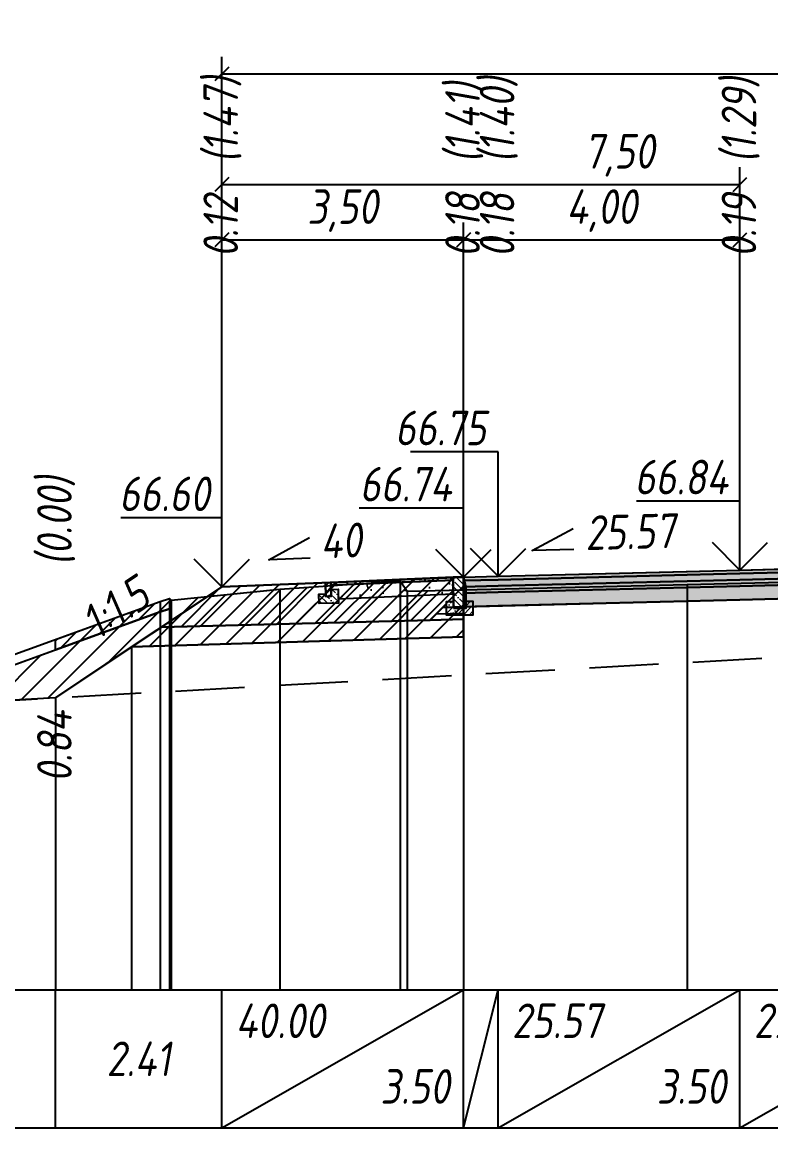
# Model space of a CAD drawing. Extents: x -717 to 1451, y -133302 to 233.
# Drawn here: x -314.9 to -260.8, y -124287.9 to -124207.9 of the extents above; entities that cross this region are included whole.
import ezdxf
from ezdxf.enums import TextEntityAlignment as Align

# ---------------------------------------------------------------- set-up
doc = ezdxf.new("R2010")
doc.units = 0
doc.linetypes.add('штриховая', pattern=[0.75, 0.5, -0.25])
for name, color, linetype in [('Интерполированный поперечник', 2, 'Continuous'), ('КОД_399', 252, 'Continuous'), ('Код_514', 1, 'Continuous'), ('Контур_0', 7, 'Continuous'), ('Контур_2521', 7, 'Continuous'), ('Контур_2564', 7, 'Continuous'), ('Контур_2660', 7, 'Continuous'), ('Контур_2665', 7, 'Continuous'), ('Контур_400', 7, 'Continuous'), ('Контур_508', 7, 'Continuous'), ('Контур_512', 7, 'Continuous'), ('Контур_513', 7, 'Continuous'), ('Контур_818', 7, 'Continuous'), ('Красный поперечник', 1, 'Continuous'), ('Объём_2501', 7, 'Continuous'), ('Объём_2564', 7, 'Continuous'), ('Объём_2650', 7, 'Continuous'), ('Объём_2660', 7, 'Continuous'), ('Объём_2661', 7, 'Continuous'), ('Объём_2665', 7, 'Continuous'), ('Объём_2666', 7, 'Continuous'), ('Объём_2667', 7, 'Continuous'), ('Объём_2668', 7, 'Continuous'), ('Объём_2669', 7, 'Continuous'), ('Объём_2675', 7, 'Continuous'), ('Откосы', 7, 'Continuous'), ('Отметки покрытия', 7, 'Continuous'), ('Рабочие отметки', 7, 'Continuous'), ('Рабочие отметки доп.', 7, 'Continuous'), ('Слои выравнивания', 7, 'Continuous'), ('Таблица', 7, 'Continuous'), ('Уклоны проезжей части', 7, 'Continuous'), ('Черный поперечник', 3, 'Continuous')]:
    doc.layers.add(name, color=color, linetype=linetype)
for name, color, linetype, true_color in [('Контур_2540', 2, 'Continuous', 0xffff00), ('Контур_2560', 2, 'Continuous', 0xffff00), ('Контур_2561', 7, 'Continuous', 0xff8040), ('Контур_2562', 3, 'Continuous', 0x00ff00), ('Контур_2563', 7, 'Continuous', 0xff8000), ('Контур_2570', 7, 'Continuous', 0x80ff00), ('Контур_2725', 7, 'Continuous', 0x323232), ('Контур_2736', 4, 'Continuous', 0x00ffff), ('Контур_2737', 4, 'Continuous', 0x00ffff), ('Контур_2738', 4, 'Continuous', 0x00ffff), ('Контур_2739', 4, 'Continuous', 0x00ffff), ('Контур_2741', 4, 'Continuous', 0x00ffff), ('Контур_2742', 4, 'Continuous', 0x00ffff), ('Контур_2743', 4, 'Continuous', 0x00ffff), ('Контур_2744', 7, 'Continuous', 0xa4ffff), ('Контур_2745', 7, 'Continuous', 0xa4ffff), ('Контур_2747', 4, 'Continuous', 0x00ffff), ('Контур_2748', 4, 'Continuous', 0x00ffff), ('Контур_2749', 4, 'Continuous', 0x00ffff), ('Контур_2750', 4, 'Continuous', 0x00ffff), ('Контур_2751', 4, 'Continuous', 0x00ffff), ('Контур_2752', 4, 'Continuous', 0x00ffff), ('Контур_2760', 7, 'Continuous', 0x323232), ('Контур_2761', 7, 'Continuous', 0x323232), ('Контур_2762', 7, 'Continuous', 0x323232), ('Контур_2763', 7, 'Continuous', 0x323232), ('Контур_402', 7, 'Continuous', 0xff6464), ('Контур_703', 4, 'Continuous', 0x00ffff), ('Контур_705', 4, 'Continuous', 0x00ffff), ('Контур_707', 4, 'Continuous', 0x00ffff), ('Контур_720', 131, 'Continuous', 0xaaffff), ('Объём_2520', 7, 'Continuous', 0x80ffff), ('Объём_2540', 2, 'Continuous', 0xffff00), ('Объём_2560', 2, 'Continuous', 0xffff00), ('Объём_2561', 7, 'Continuous', 0xff8040), ('Объём_2562', 3, 'Continuous', 0x00ff00), ('Объём_2563', 7, 'Continuous', 0xff8000), ('Объём_2570', 7, 'Continuous', 0x80ff00), ('Объём_2600', 7, 'Continuous', 0x808000), ('Объём_2746', 2, 'Continuous', 0xffff00)]:
    doc.layers.add(name, color=color, linetype=linetype, true_color=true_color)
doc.styles.get("Standard").update_dxf_attribs({"font": 'txt', "height": 2.5})
doc.styles.add('М', font='romand.shx', dxfattribs={"width": 0.8, "oblique": 10, "height": 2.5})
doc.dimstyles.new('ISO-25', dxfattribs={"dimtxt": 2.5, "dimasz": 2.5, "dimexe": 1.25, "dimexo": 0.625, "dimtad": 1, "dimtxsty": 'Standard', "dimcen": 2.5, "dimadec": 0, "dimazin": 0, "dimtfac": 1, "dimtmove": 0, "dimatfit": 3, "dimfxl": 1, "dimarcsym": 0})

# ---------------------------------------------------------------- blocks, each defined once
blk = doc.blocks.new('_Oblique')
at = {"color": 0, "linetype": 'ByBlock', "lineweight": -2}
blk.add_line((-0.5, -0.5), (0.5, 0.5), dxfattribs=at)
blk = doc.blocks.new('*D2617')
at = {"color": 0, "lineweight": -2, "transparency": 16777216}
for p, q in [((-300.491, -124248.226), (-300.491, -124222.43)), ((-282.991, -124247.526), (-282.991, -124222.43)), ((-300.491, -124223.68), (-282.991, -124223.68))]:
    blk.add_line(p, q, dxfattribs=at)
at = {"layer": 'Defpoints', "color": 0, "transparency": 16777216}
for p in [(-282.991, -124223.68), (-282.991, -124248.151), (-300.491, -124248.851)]:
    blk.add_point(p, dxfattribs=at)
at = {"color": 0, "lineweight": -2, "transparency": 16777216, "rotation": 180}
blk.add_blockref('_Oblique', (-300.491, -124223.68), dxfattribs=at)
at = {"color": 0, "lineweight": -2, "transparency": 16777216}
blk.add_blockref('_Oblique', (-282.991, -124223.68), dxfattribs=at)
at = {"color": 0, "transparency": 16777216, "insert": (-291.741, -124221.567), "char_height": 2.5, "width": 9.58333, "attachment_point": 5, "style": 'М'}
blk.add_mtext('3,50', dxfattribs=at)
blk = doc.blocks.new('*D2619')
at = {"color": 0, "lineweight": -2, "transparency": 16777216}
for p, q in [((-282.991, -124247.526), (-282.991, -124222.43)), ((-262.991, -124247.014), (-262.991, -124222.43)), ((-282.991, -124223.68), (-262.991, -124223.68))]:
    blk.add_line(p, q, dxfattribs=at)
at = {"layer": 'Defpoints', "color": 0, "transparency": 16777216}
for p in [(-262.991, -124223.68), (-282.991, -124248.151), (-262.991, -124247.639)]:
    blk.add_point(p, dxfattribs=at)
at = {"color": 0, "lineweight": -2, "transparency": 16777216, "rotation": 180}
blk.add_blockref('_Oblique', (-282.991, -124223.68), dxfattribs=at)
at = {"color": 0, "lineweight": -2, "transparency": 16777216}
blk.add_blockref('_Oblique', (-262.991, -124223.68), dxfattribs=at)
at = {"color": 0, "transparency": 16777216, "insert": (-272.991, -124221.567), "char_height": 2.5, "width": 9.16667, "attachment_point": 5, "style": 'М'}
blk.add_mtext('4,00', dxfattribs=at)
blk = doc.blocks.new('*D2622')
at = {"color": 0, "lineweight": -2, "transparency": 16777216}
for p, q in [((-300.491, -124248.226), (-300.491, -124218.43)), ((-262.991, -124247.014), (-262.991, -124218.43)), ((-300.491, -124219.68), (-262.991, -124219.68))]:
    blk.add_line(p, q, dxfattribs=at)
at = {"layer": 'Defpoints', "color": 0, "transparency": 16777216}
for p in [(-262.991, -124219.68), (-262.991, -124247.639), (-300.491, -124248.851)]:
    blk.add_point(p, dxfattribs=at)
at = {"color": 0, "lineweight": -2, "transparency": 16777216, "rotation": 180}
blk.add_blockref('_Oblique', (-300.491, -124219.68), dxfattribs=at)
at = {"color": 0, "lineweight": -2, "transparency": 16777216}
blk.add_blockref('_Oblique', (-262.991, -124219.68), dxfattribs=at)
at = {"color": 0, "transparency": 16777216, "insert": (-271.721, -124217.567), "char_height": 2.5, "width": 9.58333, "attachment_point": 5, "style": 'М'}
blk.add_mtext('7,50', dxfattribs=at)
blk = doc.blocks.new('*D2623')
at = {"color": 0, "lineweight": -2, "transparency": 16777216}
for p, q in [((-300.491, -124248.226), (-300.491, -124210.43)), ((-170.635, -124245.635), (-170.635, -124210.43)), ((-300.491, -124211.68), (-170.635, -124211.68))]:
    blk.add_line(p, q, dxfattribs=at)
at = {"layer": 'Defpoints', "color": 0, "transparency": 16777216}
for p in [(-170.635, -124211.68), (-170.635, -124246.26), (-300.491, -124248.851)]:
    blk.add_point(p, dxfattribs=at)
at = {"color": 0, "lineweight": -2, "transparency": 16777216, "rotation": 180}
blk.add_blockref('_Oblique', (-300.491, -124211.68), dxfattribs=at)
at = {"color": 0, "lineweight": -2, "transparency": 16777216}
blk.add_blockref('_Oblique', (-170.635, -124211.68), dxfattribs=at)
at = {"color": 0, "transparency": 16777216, "insert": (-235.563, -124209.567), "char_height": 2.5, "width": 12.5, "attachment_point": 5, "style": 'М'}
blk.add_mtext('25,97', dxfattribs=at)
blk = doc.blocks.new('Тротуар1')
at = {"linetype": 'Continuous', "lineweight": 13}
h = blk.add_hatch(dxfattribs=at)
h.set_pattern_fill('ANSI35', scale=5, angle=90)
h.set_pattern_definition([(135, (-1541.6927, -4801.9416), (-0.88388348, -0.88388348), []), (135, (-1541.6927, -4801.0577), (-0.88388348, -0.88388348), [1.5625, -0.3125, 0, -0.3125])])
h.paths.add_polyline_path([(-16.72, -1.24), (-17.72, -1.24), (-17.72, -2.24), (-18.52, -2.24), (-18.52, -1.85), (-19.52, -1.89), (-19.52, -3.24), (-16.72, -3.24)])
h = blk.add_hatch(dxfattribs=at)
h.set_pattern_fill('ANSI35', scale=5)
h.set_pattern_definition([(45, (-1541.6927, -4800.4416), (-0.88388348, 0.88388348), []), (45, (-1540.8088, -4800.4416), (-0.88388348, 0.88388348), [1.5625, -0.3125, 0, -0.3125])])
h.paths.add_polyline_path([(-17.72, -0.24), (-18.52, -0.24), (-18.52, -2.24), (-17.72, -2.24)])
at = {"linetype": 'Continuous'}
h = blk.add_hatch(dxfattribs=at)
h.set_pattern_fill('ANSI31', color=256, scale=15, angle=45, style=0)
h.set_pattern_definition([(90, (-1932.1888, -4954.235), (-1.875, 3e-16), [])])
h.paths.add_polyline_path([(0, 0), (-17.72, -0.24), (-17.71, -0.63), (-11.04, -0.58), (0, -0.4)])
at = {"layer": 'КОД_399'}
h = blk.add_hatch(dxfattribs=at)
h.set_pattern_fill('AR-CONC', scale=0.7, angle=45, style=0)
h.set_pattern_definition([(95, (-1932.189, -4954.235), (3.860864, 3.2396496), [0.525, -5.775]), (40, (-1932.189, -4954.235), (-4.409945, 3.036377), [0.42, -4.62]), (145.45144, (-1931.867, -4953.965), (-0.549081, 6.2760265), [0.4461813, -4.907995]), (91.1842, (-1933.179, -4953.245), (6.101854, 4.4632964), [0.7875, -8.6625]), (141.63564, (-1932.67, -4952.873), (-0.1953, 9.447982), [0.669272, -7.361996]), (36.18416, (-1933.179, -4953.245), (-0.1953, 9.447982), [0.63, -6.93]), (66, (-1932.4363, -4952.9975), (4.947401, 0.9616773), [0.525, -5.775]), (11, (-1932.4363, -4952.9975), (-2.38496, 4.793659), [0.42, -4.62]), (116.45144, (-1932.024, -4952.9174), (2.562441, 5.7553363), [0.4461813, -4.907995]), (82.5, (-1932.1888, -4954.235), (-1.5875523, 1.7079287), [0, -4.564, 0, -4.69, 0, -4.6375]), (52.5, (-1932.1888, -4954.235), (-0.6501106, 3.2543661), [0, -2.674, 0, -4.459, 0, -1.7675]), (12.5, (-1933.2926, -4955.3388), (2.7539272, 2.5306453), [0, -1.75, 0, -5.46, 0, -7.245]), (2.5, (-1933.7876, -4955.8337), (2.3911299, 3.3821186), [0, -2.275, 0, -3.626, 0, -5.145])])
h.paths.add_polyline_path([(0, -0.4), (-17.71, -0.63), (-17.72, -1.24), (-16.71, -1.24), (-16.72, -2.62), (-0.07, -2.41)])
at = {"linetype": 'Continuous'}
blk.add_lwpolyline([(-17.72, -1.24), (-16.72, -1.24), (-16.72, -3.24), (-19.52, -3.24), (-19.52, -1.89), (-18.52, -1.85)], dxfattribs=at)
at = {"color": 7, "lineweight": 30}
for points in [[(-18.52, -0.24), (-18.52, -2.24), (-17.72, -2.24), (-17.72, -0.24), (-18.52, -0.24)], [(-8.6, -0.53), (0, -0.4)]]:
    blk.add_lwpolyline(points, dxfattribs=at)
for points in [[(0, 0), (-17.72, -0.24), (-17.72, -0.63), (0, -0.4)], [(0, -0.4), (-17.71, -0.63), (-17.72, -1.24), (-16.71, -1.24), (-16.72, -2.62), (-0.07, -2.39)]]:
    blk.add_lwpolyline(points, close=True)
blk = doc.blocks.new('БР100.30.18')
at = {"linetype": 'Continuous', "lineweight": 13}
h = blk.add_hatch(dxfattribs=at)
h.set_pattern_fill('ANSI35', scale=5)
h.set_pattern_definition([(45, (-1504.996, -4799.2297), (-0.88388348, 0.88388348), []), (45, (-1504.1121, -4799.2297), (-0.88388348, 0.88388348), [1.5625, -0.3125, 0, -0.3125])])
h.paths.add_polyline_path([(0.3, 3.47), (1.8, 3.47), (1.8, -1.03), (0, -1.03), (0, 1.97)])
h = blk.add_hatch(dxfattribs=at)
h.set_pattern_fill('ANSI35', scale=5, angle=90)
h.set_pattern_definition([(135, (-1504.996, -4800.7297), (-0.88388348, -0.88388348), []), (135, (-1504.996, -4799.8458), (-0.88388348, -0.88388348), [1.5625, -0.3125, 0, -0.3125])])
h.paths.add_polyline_path([(-1, -0.03), (0, -0.03), (0, -1.03), (1.8, -1.03), (1.8, -0.03), (2.8, -0.03), (2.8, -2.03), (-1, -2.03)])
at = {"color": 7, "lineweight": 30}
blk.add_lwpolyline([(1.8, -1.03), (0, -1.03), (0, 1.97), (0.3, 3.47), (1.8, 3.47)], close=True, dxfattribs=at)
at = {"linetype": 'Continuous'}
blk.add_lwpolyline([(0, -0.03), (-1, -0.03), (-1, -2.03), (2.8, -2.03), (2.8, -0.03), (1.8, -0.03)], dxfattribs=at)

msp = doc.modelspace()

# ---------------------------------------------------------------- hatches: boundary and pattern name
at = {"layer": 'Объём_2563'}
h = msp.add_hatch(dxfattribs=at)
h.set_pattern_fill('ANSI31', color=256, scale=0.3)
h.set_pattern_definition([(45, (-417.5242, 17.0645), (-0.673519209, 0.673519209), [])])
h.paths.add_polyline_path([(-300.491, -124248.788), (-282.991, -124248.088), (-282.991, -124250.238), (-284.491, -124250.277), (-285.414, -124251.2), (-304.855, -124251.697)])
at = {"layer": 'Объём_2570'}
h = msp.add_hatch(dxfattribs=at)
h.set_pattern_fill('ANSI31', color=256, scale=0.2)
h.set_pattern_definition([(45, (-417.52416, 17.06453), (-0.449012806, 0.449012806), [])])
h.paths.add_polyline_path([(-304.153, -124249.748), (-304.153, -124250.498), (-304.265, -124250.37), (-304.943, -124250.598), (-312.524, -124253.343), (-312.524, -124252.593), (-304.943, -124249.848), (-304.265, -124249.62)])
at = {"layer": 'Объём_2600'}
h = msp.add_hatch(dxfattribs=at)
h.set_pattern_fill('ANSI31', color=6, scale=0.4)
h.set_pattern_definition([(45, (-417.5242, 17.0645), (-0.898025612, 0.898025612), [])])
h.paths.add_polyline_path([(-282.991, -124252.415), (-307.012, -124253.136), (-312.524, -124256.81), (-323.851, -124257.444), (-304.943, -124250.598), (-304.265, -124250.37), (-304.153, -124250.498), (-304.153, -124249.748), (-296.283, -124248.957), (-287.587, -124248.344), (-287.087, -124249.094), (-282.991, -124248.996)])
at = {"layer": 'Слои выравнивания'}
for color, points in [(2, [(-282.991, -124248.088), (-280.491, -124248.024), (-266.818, -124247.675), (-262.991, -124247.577), (-252.133, -124247.299), (-245.491, -124247.129), (-233.877, -124246.843), (-228.765, -124246.717), (-224.741, -124246.618), (-224.741, -124246.868), (-228.765, -124246.967), (-233.877, -124247.093), (-245.491, -124247.379), (-252.133, -124247.549), (-262.991, -124247.827), (-266.818, -124247.925), (-280.491, -124248.274), (-282.991, -124248.338)]), (3, [(-282.991, -124248.338), (-280.491, -124248.274), (-266.818, -124247.925), (-262.991, -124247.827), (-252.133, -124247.549), (-245.491, -124247.379), (-233.877, -124247.093), (-228.765, -124246.967), (-224.741, -124246.868), (-224.741, -124247.318), (-228.765, -124247.417), (-233.877, -124247.543), (-245.491, -124247.829), (-252.133, -124247.999), (-262.991, -124248.277), (-266.818, -124248.375), (-280.491, -124248.724), (-282.991, -124248.788)]), (4, [(-282.991, -124248.788), (-280.491, -124248.724), (-266.818, -124248.375), (-262.991, -124248.277), (-252.133, -124247.999), (-245.491, -124247.829), (-233.877, -124247.543), (-228.765, -124247.417), (-224.741, -124247.318), (-224.741, -124247.768), (-228.765, -124247.867), (-233.877, -124247.993), (-245.491, -124248.279), (-252.133, -124248.449), (-262.991, -124248.727), (-266.818, -124248.825), (-280.491, -124249.174), (-282.991, -124249.238)]), (5, [(-282.991, -124249.238), (-280.491, -124249.174), (-266.818, -124248.825), (-262.991, -124248.727), (-252.133, -124248.449), (-245.491, -124248.279), (-233.877, -124247.993), (-228.765, -124247.867), (-224.741, -124247.768), (-224.741, -124248.768), (-228.765, -124248.867), (-233.877, -124248.993), (-245.491, -124249.279), (-252.133, -124249.449), (-262.991, -124249.727), (-266.818, -124249.825), (-280.491, -124250.174), (-282.991, -124250.238)])]:
    msp.add_hatch(color=color, dxfattribs=at).paths.add_polyline_path(points)

# ---------------------------------------------------------------- linework, layer by layer
at = {"layer": 'Интерполированный поперечник', "linetype": 'штриховая', "ltscale": 10, "flags": 128}
msp.add_lwpolyline([(-326.303, -124257.582), (-170.797, -124248.878)], dxfattribs=at)
at = {"layer": 'Код_514'}
for p, q in [((-312.524, -124287.935), (-312.524, -124277.935)), ((-300.491, -124287.935), (-300.491, -124277.935)), ((-300.491, -124287.935), (-282.991, -124277.935)), ((-282.991, -124287.935), (-282.991, -124277.935)), ((-282.991, -124287.935), (-280.491, -124277.935)), ((-280.491, -124287.935), (-280.491, -124277.935)), ((-280.491, -124287.935), (-262.991, -124277.935)), ((-262.991, -124287.935), (-262.991, -124277.935)), ((-262.991, -124287.935), (-245.491, -124277.935))]:
    msp.add_line(p, q, dxfattribs=at)
at = {"layer": 'Контур_0', "flags": 128}
for points in [[(-300.491, -124248.788), (-312.524, -124256.81), (-312.524, -124256.81), (-312.524, -124256.81), (-312.524, -124256.81), (-312.524, -124256.81), (-312.524, -124256.81), (-312.524, -124256.81), (-312.524, -124256.81), (-312.524, -124256.81), (-312.524, -124256.81), (-312.524, -124256.81), (-312.524, -124256.81), (-312.524, -124256.81), (-312.524, -124256.81), (-312.524, -124256.81)], [(-300.491, -124248.788), (-312.524, -124256.81), (-312.524, -124256.81), (-312.524, -124256.81), (-312.524, -124256.81), (-312.524, -124256.81), (-312.524, -124256.81), (-312.524, -124256.81), (-312.524, -124256.81), (-312.524, -124256.81), (-312.524, -124256.81), (-312.524, -124256.81), (-312.524, -124256.81), (-312.524, -124256.81), (-312.524, -124256.81), (-312.524, -124256.81), (-312.524, -124256.81), (-312.524, -124256.81), (-312.524, -124256.81), (-312.524, -124256.81), (-312.524, -124256.81), (-312.524, -124256.81), (-312.524, -124256.81), (-312.524, -124256.81), (-312.524, -124256.81), (-312.524, -124256.81), (-312.524, -124256.81), (-312.524, -124256.81), (-312.524, -124256.81), (-312.524, -124256.81)], [(-304.855, -124251.697), (-285.414, -124251.2), (-284.491, -124250.277), (-282.991, -124250.238)], [(-284.491, -124250.277), (-282.991, -124250.238), (-282.991, -124251.138), (-285.414, -124251.2), (-284.491, -124250.277), (-284.491, -124250.277)]]:
    msp.add_lwpolyline(points, dxfattribs=at)
at = {"layer": 'Контур_2521', "color": 250, "flags": 128}
msp.add_lwpolyline([(-284.953, -124250.738), (-282.991, -124250.688)], dxfattribs=at)
at = {"layer": 'Контур_2540', "flags": 128}
msp.add_lwpolyline([(-285.414, -124251.2), (-282.991, -124251.138), (-282.991, -124252.415), (-307.012, -124253.136), (-304.855, -124251.697), (-285.414, -124251.2), (-285.414, -124251.2)], dxfattribs=at)
at = {"layer": 'Контур_2560', "flags": 128}
msp.add_lwpolyline([(-300.491, -124248.788), (-300.491, -124248.788), (-300.491, -124248.788), (-282.991, -124248.088)], dxfattribs=at)
at = {"layer": 'Контур_2561', "flags": 128}
msp.add_lwpolyline([(-282.991, -124248.088), (-282.991, -124248.088), (-300.491, -124248.788), (-300.491, -124248.788), (-282.991, -124248.088)], dxfattribs=at)
at = {"layer": 'Контур_2562', "flags": 128}
msp.add_lwpolyline([(-300.491, -124248.788), (-300.491, -124248.788), (-300.491, -124248.788), (-300.491, -124248.788), (-300.491, -124248.788)], dxfattribs=at)
at = {"layer": 'Контур_2563', "flags": 128}
msp.add_lwpolyline([(-300.491, -124248.788), (-282.991, -124248.088), (-282.991, -124250.238), (-284.491, -124250.277), (-285.414, -124251.2), (-304.855, -124251.697), (-300.491, -124248.788), (-300.491, -124248.788)], dxfattribs=at)
at = {"layer": 'Контур_2564', "flags": 128}
msp.add_lwpolyline([(-300.491, -124248.788), (-282.991, -124248.088)], dxfattribs=at)
at = {"layer": 'Контур_2570', "flags": 128}
msp.add_lwpolyline([(-337.524, -124258.685), (-326.203, -124258.296), (-326.203, -124258.296), (-304.943, -124250.598), (-304.265, -124250.37), (-304.153, -124250.498), (-304.153, -124249.748), (-296.283, -124248.957), (-287.587, -124248.344), (-287.087, -124249.094), (-266.818, -124248.61), (-252.133, -124248.259), (-233.877, -124247.965), (-224.741, -124247.79), (-208.554, -124247.48)], dxfattribs=at)
at = {"layer": 'Контур_2660', "flags": 128}
msp.add_lwpolyline([(-307.012, -124253.136), (-282.991, -124252.415)], dxfattribs=at)
at = {"layer": 'Контур_2665', "flags": 128}
msp.add_lwpolyline([(-300.491, -124248.788), (-300.491, -124248.788)], dxfattribs=at)
at = {"layer": 'Контур_2725', "flags": 128}
msp.add_lwpolyline([(-282.991, -124250.238), (-280.491, -124250.174), (-266.818, -124249.825), (-262.991, -124249.727), (-252.133, -124249.449), (-245.491, -124249.279), (-233.877, -124248.993), (-228.765, -124248.867), (-224.741, -124248.768), (-222.83, -124248.753), (-208.554, -124248.645)], dxfattribs=at)
at = {"layer": 'Контур_2736', "flags": 128}
msp.add_lwpolyline([(-300.491, -124248.788), (-312.524, -124256.81)], dxfattribs=at)
at = {"layer": 'Контур_2737', "flags": 128}
msp.add_lwpolyline([(-312.524, -124256.81), (-312.524, -124256.81)], dxfattribs=at)
at = {"layer": 'Контур_2738', "flags": 128}
msp.add_lwpolyline([(-312.524, -124256.81), (-312.524, -124256.81)], dxfattribs=at)
at = {"layer": 'Контур_2739', "flags": 128}
msp.add_lwpolyline([(-312.524, -124256.81), (-312.524, -124256.81)], dxfattribs=at)
at = {"layer": 'Контур_2741', "flags": 128}
msp.add_lwpolyline([(-312.524, -124256.81), (-312.524, -124256.81)], dxfattribs=at)
at = {"layer": 'Контур_2742', "flags": 128}
msp.add_lwpolyline([(-312.524, -124256.81), (-312.524, -124256.81)], dxfattribs=at)
at = {"layer": 'Контур_2743', "flags": 128}
msp.add_lwpolyline([(-312.524, -124256.81), (-312.524, -124256.81)], dxfattribs=at)
at = {"layer": 'Контур_2744', "flags": 128}
msp.add_lwpolyline([(-312.524, -124256.81), (-312.524, -124256.81)], dxfattribs=at)
msp.add_lwpolyline([(-312.524, -124256.81), (-312.524, -124256.81)], dxfattribs=at)
msp.add_lwpolyline([(-312.524, -124256.81), (-312.524, -124256.81)], dxfattribs=at)
msp.add_lwpolyline([(-312.524, -124256.81), (-312.524, -124256.81)], dxfattribs=at)
msp.add_lwpolyline([(-312.524, -124256.81), (-312.524, -124256.81)], dxfattribs=at)
msp.add_lwpolyline([(-312.524, -124256.81), (-312.524, -124256.81)], dxfattribs=at)
at = {"layer": 'Контур_2745', "flags": 128}
msp.add_lwpolyline([(-312.524, -124256.81), (-312.524, -124256.81)], dxfattribs=at)
msp.add_lwpolyline([(-312.524, -124256.81), (-312.524, -124256.81)], dxfattribs=at)
msp.add_lwpolyline([(-312.524, -124256.81), (-312.524, -124256.81)], dxfattribs=at)
msp.add_lwpolyline([(-312.524, -124256.81), (-312.524, -124256.81)], dxfattribs=at)
msp.add_lwpolyline([(-312.524, -124256.81), (-312.524, -124256.81)], dxfattribs=at)
msp.add_lwpolyline([(-312.524, -124256.81), (-312.524, -124256.81)], dxfattribs=at)
at = {"layer": 'Контур_2747', "flags": 128}
msp.add_lwpolyline([(-312.524, -124256.81), (-312.524, -124256.81)], dxfattribs=at)
at = {"layer": 'Контур_2748', "flags": 128}
msp.add_lwpolyline([(-312.524, -124256.81), (-312.524, -124256.81)], dxfattribs=at)
at = {"layer": 'Контур_2749', "flags": 128}
msp.add_lwpolyline([(-312.524, -124256.81), (-312.524, -124256.81)], dxfattribs=at)
at = {"layer": 'Контур_2750', "flags": 128}
msp.add_lwpolyline([(-312.524, -124256.81), (-312.524, -124256.81)], dxfattribs=at)
at = {"layer": 'Контур_2751', "flags": 128}
msp.add_lwpolyline([(-312.524, -124256.81), (-312.524, -124256.81)], dxfattribs=at)
at = {"layer": 'Контур_2752', "flags": 128}
msp.add_lwpolyline([(-312.524, -124256.81), (-312.524, -124256.81)], dxfattribs=at)
at = {"layer": 'Контур_2760', "flags": 128}
msp.add_lwpolyline([(-282.991, -124248.088), (-280.491, -124248.024), (-266.818, -124247.675), (-262.991, -124247.577), (-252.133, -124247.299), (-245.491, -124247.129), (-233.877, -124246.843), (-228.765, -124246.717), (-224.741, -124246.618), (-222.83, -124246.603), (-208.554, -124246.495)], dxfattribs=at)
at = {"layer": 'Контур_2761', "flags": 128}
msp.add_lwpolyline([(-282.991, -124248.338), (-280.491, -124248.274), (-266.818, -124247.925), (-262.991, -124247.827), (-252.133, -124247.549), (-245.491, -124247.379), (-233.877, -124247.093), (-228.765, -124246.967), (-224.741, -124246.868), (-222.83, -124246.853), (-208.554, -124246.745)], dxfattribs=at)
at = {"layer": 'Контур_2762', "flags": 128}
msp.add_lwpolyline([(-282.991, -124248.788), (-280.491, -124248.724), (-266.818, -124248.375), (-262.991, -124248.277), (-252.133, -124247.999), (-245.491, -124247.829), (-233.877, -124247.543), (-228.765, -124247.417), (-224.741, -124247.318), (-222.83, -124247.303), (-208.554, -124247.195)], dxfattribs=at)
at = {"layer": 'Контур_2763', "flags": 128}
msp.add_lwpolyline([(-282.991, -124249.238), (-280.491, -124249.174), (-266.818, -124248.825), (-262.991, -124248.727), (-252.133, -124248.449), (-245.491, -124248.279), (-233.877, -124247.993), (-228.765, -124247.867), (-224.741, -124247.768), (-222.83, -124247.753), (-208.554, -124247.645)], dxfattribs=at)
at = {"layer": 'Контур_400', "flags": 128}
msp.add_lwpolyline([(-282.991, -124248.088), (-280.491, -124248.024), (-280.491, -124248.024), (-262.991, -124247.577), (-262.991, -124247.577), (-262.991, -124247.577), (-262.991, -124247.577), (-245.491, -124247.129), (-224.741, -124246.618)], dxfattribs=at)
at = {"layer": 'Контур_402', "flags": 128}
msp.add_lwpolyline([(-307.012, -124253.136), (-282.991, -124252.415), (-282.991, -124250.238), (-245.491, -124249.279), (-224.741, -124248.768), (-208.554, -124248.645), (-208.554, -124251.153), (-161.065, -124252.578)], dxfattribs=at)
at = {"layer": 'Контур_508', "flags": 128}
msp.add_lwpolyline([(-312.524, -124256.81), (-307.012, -124253.136), (-282.991, -124252.415), (-282.991, -124250.238), (-245.491, -124249.279), (-224.741, -124248.768), (-208.554, -124248.645), (-208.554, -124251.153), (-161.065, -124252.578), (-161.065, -124252.401), (-159.33, -124252.401), (-153.358, -124248.42)], dxfattribs=at)
at = {"layer": 'Контур_512', "flags": 128}
msp.add_lwpolyline([(-312.524, -124256.81), (-307.012, -124253.136), (-282.991, -124252.415)], dxfattribs=at)
at = {"layer": 'Контур_513', "flags": 128}
msp.add_lwpolyline([(-312.524, -124256.81), (-307.012, -124253.136), (-282.991, -124252.415), (-282.991, -124250.238), (-245.491, -124249.279), (-224.741, -124248.768), (-208.554, -124248.645), (-208.554, -124251.153), (-161.065, -124252.578), (-161.065, -124252.401), (-159.33, -124252.401), (-153.358, -124248.42)], dxfattribs=at)
at = {"layer": 'Контур_703', "flags": 128}
for points in [[(-300.491, -124248.788), (-312.524, -124256.81)], [(-312.524, -124256.81), (-312.524, -124256.81)]]:
    msp.add_lwpolyline(points, dxfattribs=at)
at = {"layer": 'Контур_705', "flags": 128}
msp.add_lwpolyline([(-312.524, -124256.81), (-312.524, -124256.81)], dxfattribs=at)
at = {"layer": 'Контур_707', "flags": 128}
msp.add_lwpolyline([(-312.524, -124256.81), (-312.524, -124256.81)], dxfattribs=at)
at = {"layer": 'Контур_720', "flags": 128}
msp.add_lwpolyline([(-312.524, -124256.81), (-312.524, -124256.81)], dxfattribs=at)
at = {"layer": 'Контур_818', "flags": 128}
msp.add_lwpolyline([(-312.524, -124253.343), (-304.943, -124250.598), (-304.265, -124250.37), (-304.153, -124250.498), (-304.153, -124249.748), (-296.283, -124248.957), (-287.587, -124248.344), (-287.087, -124249.094), (-266.818, -124248.61), (-252.133, -124248.259), (-233.877, -124247.965), (-224.741, -124247.79), (-208.554, -124247.48), (-200.062, -124246.661), (-199.15, -124246.665), (-190.249, -124247.322), (-185.556, -124247.338), (-185.556, -124248.088), (-184.259, -124247.319), (-182.402, -124248.14), (-175.664, -124248.528), (-170.747, -124249.582), (-170.747, -124249.582), (-153.358, -124249.17)], dxfattribs=at)
at = {"layer": 'Красный поперечник'}
for p, q in [((-262.991, -124247.577), (-245.491, -124247.129)), ((-300.491, -124248.788), (-282.991, -124248.088)), ((-282.991, -124248.088), (-280.491, -124248.024)), ((-280.491, -124248.024), (-262.991, -124247.577)), ((-312.524, -124256.81), (-300.491, -124248.788)), ((-307.012, -124253.136), (-307.012, -124277.935)), ((-282.991, -124252.415), (-282.991, -124277.935)), ((-312.524, -124256.81), (-312.524, -124277.935))]:
    msp.add_line(p, q, dxfattribs=at)
at = {"layer": 'Объём_2501', "flags": 128}
for points in [[(-282.991, -124248.088), (-280.491, -124248.024), (-280.491, -124248.024), (-262.991, -124247.577), (-262.991, -124247.577), (-262.991, -124247.577), (-262.991, -124247.577), (-245.491, -124247.129), (-224.741, -124246.618)], [(-282.991, -124248.088), (-280.491, -124248.024), (-280.491, -124248.024), (-262.991, -124247.577)]]:
    msp.add_lwpolyline(points, dxfattribs=at)
at = {"layer": 'Объём_2520', "color": 250, "flags": 128}
msp.add_lwpolyline([(-284.491, -124250.277), (-282.991, -124250.238), (-282.991, -124251.138), (-285.414, -124251.2), (-284.491, -124250.277), (-284.491, -124250.277)], dxfattribs=at)
msp.add_lwpolyline([(-284.491, -124250.277), (-282.991, -124250.238), (-282.991, -124251.138), (-285.414, -124251.2), (-284.491, -124250.277), (-284.491, -124250.277)], dxfattribs=at)
at = {"layer": 'Объём_2540', "flags": 128}
msp.add_lwpolyline([(-285.414, -124251.2), (-282.991, -124251.138), (-282.991, -124252.415), (-307.012, -124253.136), (-304.855, -124251.697), (-285.414, -124251.2), (-285.414, -124251.2)], dxfattribs=at)
msp.add_lwpolyline([(-285.414, -124251.2), (-282.991, -124251.138), (-282.991, -124252.415), (-307.012, -124253.136), (-304.855, -124251.697), (-285.414, -124251.2), (-285.414, -124251.2)], dxfattribs=at)
at = {"layer": 'Объём_2560', "flags": 128}
msp.add_lwpolyline([(-300.491, -124248.788), (-300.491, -124248.788), (-300.491, -124248.788), (-282.991, -124248.088)], dxfattribs=at)
msp.add_lwpolyline([(-300.491, -124248.788), (-300.491, -124248.788), (-300.491, -124248.788), (-282.991, -124248.088)], dxfattribs=at)
at = {"layer": 'Объём_2561', "flags": 128}
msp.add_lwpolyline([(-282.991, -124248.088), (-282.991, -124248.088), (-300.491, -124248.788), (-300.491, -124248.788), (-282.991, -124248.088)], dxfattribs=at)
msp.add_lwpolyline([(-282.991, -124248.088), (-282.991, -124248.088), (-300.491, -124248.788), (-300.491, -124248.788), (-282.991, -124248.088)], dxfattribs=at)
at = {"layer": 'Объём_2562', "flags": 128}
msp.add_lwpolyline([(-300.491, -124248.788), (-300.491, -124248.788), (-300.491, -124248.788), (-300.491, -124248.788), (-300.491, -124248.788)], dxfattribs=at)
msp.add_lwpolyline([(-300.491, -124248.788), (-300.491, -124248.788), (-300.491, -124248.788), (-300.491, -124248.788), (-300.491, -124248.788)], dxfattribs=at)
at = {"layer": 'Объём_2563', "color": 250, "flags": 128}
msp.add_lwpolyline([(-300.491, -124248.788), (-282.991, -124248.088), (-282.991, -124250.238), (-284.491, -124250.277), (-285.414, -124251.2), (-304.855, -124251.697), (-300.491, -124248.788), (-300.491, -124248.788)], dxfattribs=at)
msp.add_lwpolyline([(-300.491, -124248.788), (-282.991, -124248.088), (-282.991, -124250.238), (-284.491, -124250.277), (-285.414, -124251.2), (-304.855, -124251.697), (-300.491, -124248.788), (-300.491, -124248.788)], dxfattribs=at)
at = {"layer": 'Объём_2564', "flags": 128}
msp.add_lwpolyline([(-300.491, -124248.788), (-282.991, -124248.088)], dxfattribs=at)
msp.add_lwpolyline([(-300.491, -124248.788), (-282.991, -124248.088)], dxfattribs=at)
at = {"layer": 'Объём_2570', "flags": 128}
msp.add_lwpolyline([(-304.153, -124249.748), (-304.153, -124250.498), (-304.265, -124250.37), (-304.943, -124250.598), (-312.524, -124253.343), (-312.524, -124252.593), (-304.943, -124249.848), (-304.265, -124249.62), (-304.153, -124249.748), (-304.153, -124249.748)], dxfattribs=at)
msp.add_lwpolyline([(-304.153, -124249.748), (-304.153, -124250.498), (-304.265, -124250.37), (-304.943, -124250.598), (-312.524, -124253.343), (-312.524, -124252.593), (-304.943, -124249.848), (-304.265, -124249.62), (-304.153, -124249.748), (-304.153, -124249.748)], dxfattribs=at)
at = {"layer": 'Объём_2650', "color": 6, "flags": 128}
msp.add_lwpolyline([(-282.991, -124252.415), (-307.012, -124253.136), (-312.524, -124256.81), (-323.851, -124257.444), (-304.943, -124250.598), (-304.265, -124250.37), (-304.153, -124250.498), (-304.153, -124249.748), (-296.283, -124248.957), (-287.587, -124248.344), (-287.087, -124249.094), (-282.991, -124248.996), (-282.991, -124252.415), (-282.991, -124252.415)], dxfattribs=at)
msp.add_lwpolyline([(-282.991, -124252.415), (-307.012, -124253.136), (-312.524, -124256.81), (-323.851, -124257.444), (-304.943, -124250.598), (-304.265, -124250.37), (-304.153, -124250.498), (-304.153, -124249.748), (-296.283, -124248.957), (-287.587, -124248.344), (-287.087, -124249.094), (-282.991, -124248.996), (-282.991, -124252.415), (-282.991, -124252.415)], dxfattribs=at)
at = {"layer": 'Объём_2660', "flags": 128}
msp.add_lwpolyline([(-307.012, -124253.136), (-282.991, -124252.415)], dxfattribs=at)
msp.add_lwpolyline([(-307.012, -124253.136), (-282.991, -124252.415)], dxfattribs=at)
at = {"layer": 'Объём_2661', "flags": 128}
msp.add_lwpolyline([(-300.491, -124248.788), (-312.524, -124256.81)], dxfattribs=at)
msp.add_lwpolyline([(-300.491, -124248.788), (-312.524, -124256.81)], dxfattribs=at)
at = {"layer": 'Объём_2665', "flags": 128}
msp.add_lwpolyline([(-300.491, -124248.788), (-300.491, -124248.788)], dxfattribs=at)
msp.add_lwpolyline([(-300.491, -124248.788), (-300.491, -124248.788)], dxfattribs=at)
at = {"layer": 'Объём_2666', "flags": 128}
msp.add_lwpolyline([(-300.491, -124248.788), (-312.524, -124256.81)], dxfattribs=at)
msp.add_lwpolyline([(-300.491, -124248.788), (-312.524, -124256.81)], dxfattribs=at)
at = {"layer": 'Объём_2667', "flags": 128}
msp.add_lwpolyline([(-312.524, -124256.81), (-312.524, -124256.81)], dxfattribs=at)
msp.add_lwpolyline([(-312.524, -124256.81), (-312.524, -124256.81)], dxfattribs=at)
msp.add_lwpolyline([(-312.524, -124256.81), (-312.524, -124256.81)], dxfattribs=at)
msp.add_lwpolyline([(-312.524, -124256.81), (-312.524, -124256.81)], dxfattribs=at)
at = {"layer": 'Объём_2668', "flags": 128}
msp.add_lwpolyline([(-312.524, -124256.81), (-312.524, -124256.81)], dxfattribs=at)
msp.add_lwpolyline([(-312.524, -124256.81), (-312.524, -124256.81)], dxfattribs=at)
msp.add_lwpolyline([(-312.524, -124256.81), (-312.524, -124256.81)], dxfattribs=at)
msp.add_lwpolyline([(-312.524, -124256.81), (-312.524, -124256.81)], dxfattribs=at)
at = {"layer": 'Объём_2669', "flags": 128}
msp.add_lwpolyline([(-312.524, -124256.81), (-312.524, -124256.81)], dxfattribs=at)
msp.add_lwpolyline([(-312.524, -124256.81), (-312.524, -124256.81)], dxfattribs=at)
msp.add_lwpolyline([(-312.524, -124256.81), (-312.524, -124256.81)], dxfattribs=at)
msp.add_lwpolyline([(-312.524, -124256.81), (-312.524, -124256.81)], dxfattribs=at)
at = {"layer": 'Объём_2675', "flags": 128}
msp.add_lwpolyline([(-312.524, -124256.81), (-312.524, -124256.81)], dxfattribs=at)
msp.add_lwpolyline([(-312.524, -124256.81), (-312.524, -124256.81)], dxfattribs=at)
msp.add_lwpolyline([(-312.524, -124256.81), (-312.524, -124256.81)], dxfattribs=at)
msp.add_lwpolyline([(-312.524, -124256.81), (-312.524, -124256.81)], dxfattribs=at)
msp.add_lwpolyline([(-312.524, -124256.81), (-312.524, -124256.81)], dxfattribs=at)
msp.add_lwpolyline([(-312.524, -124256.81), (-312.524, -124256.81)], dxfattribs=at)
msp.add_lwpolyline([(-312.524, -124256.81), (-312.524, -124256.81)], dxfattribs=at)
msp.add_lwpolyline([(-312.524, -124256.81), (-312.524, -124256.81)], dxfattribs=at)
msp.add_lwpolyline([(-312.524, -124256.81), (-312.524, -124256.81)], dxfattribs=at)
msp.add_lwpolyline([(-312.524, -124256.81), (-312.524, -124256.81)], dxfattribs=at)
msp.add_lwpolyline([(-312.524, -124256.81), (-312.524, -124256.81)], dxfattribs=at)
msp.add_lwpolyline([(-312.524, -124256.81), (-312.524, -124256.81)], dxfattribs=at)
msp.add_lwpolyline([(-312.524, -124256.81), (-312.524, -124256.81)], dxfattribs=at)
msp.add_lwpolyline([(-312.524, -124256.81), (-312.524, -124256.81)], dxfattribs=at)
msp.add_lwpolyline([(-312.524, -124256.81), (-312.524, -124256.81)], dxfattribs=at)
msp.add_lwpolyline([(-312.524, -124256.81), (-312.524, -124256.81)], dxfattribs=at)
msp.add_lwpolyline([(-312.524, -124256.81), (-312.524, -124256.81)], dxfattribs=at)
msp.add_lwpolyline([(-312.524, -124256.81), (-312.524, -124256.81)], dxfattribs=at)
msp.add_lwpolyline([(-312.524, -124256.81), (-312.524, -124256.81)], dxfattribs=at)
msp.add_lwpolyline([(-312.524, -124256.81), (-312.524, -124256.81)], dxfattribs=at)
msp.add_lwpolyline([(-312.524, -124256.81), (-312.524, -124256.81)], dxfattribs=at)
msp.add_lwpolyline([(-312.524, -124256.81), (-312.524, -124256.81)], dxfattribs=at)
msp.add_lwpolyline([(-312.524, -124256.81), (-312.524, -124256.81)], dxfattribs=at)
msp.add_lwpolyline([(-312.524, -124256.81), (-312.524, -124256.81)], dxfattribs=at)
at = {"layer": 'Объём_2746', "flags": 128}
msp.add_lwpolyline([(-296.283, -124248.957), (-287.587, -124248.344), (-287.087, -124249.094), (-287.087, -124252.538), (-307.012, -124253.136), (-301.536, -124249.485), (-296.283, -124248.957), (-296.283, -124248.957)], dxfattribs=at)
msp.add_lwpolyline([(-296.283, -124248.957), (-287.587, -124248.344), (-287.087, -124249.094), (-287.087, -124252.538), (-307.012, -124253.136), (-301.536, -124249.485), (-296.283, -124248.957), (-296.283, -124248.957)], dxfattribs=at)
at = {"layer": 'Откосы', "color": 1, "flags": 128}
for points in [[(-275.022, -124246.074), (-278.021, -124246.15), (-275.06, -124244.574)], [(-294.085, -124246.723), (-297.083, -124246.843), (-294.145, -124245.224)]]:
    msp.add_lwpolyline(points, dxfattribs=at)
at = {"layer": 'Отметки покрытия', "color": 1}
for p, q in [((-280.491, -124239.024), (-286.841, -124239.024)), ((-280.491, -124248.024), (-280.491, -124239.024)), ((-262.991, -124242.577), (-270.491, -124242.577)), ((-262.991, -124247.577), (-262.991, -124242.577)), ((-282.991, -124243.088), (-290.541, -124243.088)), ((-282.991, -124248.088), (-282.991, -124243.088)), ((-300.491, -124243.788), (-307.791, -124243.788)), ((-300.491, -124248.788), (-300.491, -124243.788)), ((-262.991, -124247.577), (-264.991, -124245.577)), ((-262.991, -124247.577), (-260.991, -124245.577)), ((-282.991, -124248.088), (-284.991, -124246.088)), ((-282.991, -124248.088), (-280.991, -124246.088)), ((-280.491, -124248.024), (-282.491, -124246.024)), ((-280.491, -124248.024), (-278.491, -124246.024)), ((-300.491, -124248.788), (-302.491, -124246.788)), ((-300.491, -124248.788), (-298.491, -124246.788))]:
    msp.add_line(p, q, dxfattribs=at)
at = {"layer": 'Слои выравнивания'}
msp.add_line((-282.991, -124248.088), (-282.991, -124277.935), dxfattribs=at)
at = {"layer": 'Слои выравнивания', "color": 2, "flags": 128}
msp.add_lwpolyline([(-282.991, -124248.088), (-280.491, -124248.024), (-266.818, -124247.675), (-262.991, -124247.577), (-252.133, -124247.299), (-245.491, -124247.129), (-233.877, -124246.843), (-228.765, -124246.717), (-224.741, -124246.618), (-224.741, -124246.868), (-228.765, -124246.967), (-233.877, -124247.093), (-245.491, -124247.379), (-252.133, -124247.549), (-262.991, -124247.827), (-266.818, -124247.925), (-280.491, -124248.274), (-282.991, -124248.338)], close=True, dxfattribs=at)
at = {"layer": 'Слои выравнивания', "color": 3, "flags": 128}
msp.add_lwpolyline([(-282.991, -124248.338), (-280.491, -124248.274), (-266.818, -124247.925), (-262.991, -124247.827), (-252.133, -124247.549), (-245.491, -124247.379), (-233.877, -124247.093), (-228.765, -124246.967), (-224.741, -124246.868), (-224.741, -124247.318), (-228.765, -124247.417), (-233.877, -124247.543), (-245.491, -124247.829), (-252.133, -124247.999), (-262.991, -124248.277), (-266.818, -124248.375), (-280.491, -124248.724), (-282.991, -124248.788)], close=True, dxfattribs=at)
at = {"layer": 'Слои выравнивания', "color": 4, "flags": 128}
msp.add_lwpolyline([(-282.991, -124248.788), (-280.491, -124248.724), (-266.818, -124248.375), (-262.991, -124248.277), (-252.133, -124247.999), (-245.491, -124247.829), (-233.877, -124247.543), (-228.765, -124247.417), (-224.741, -124247.318), (-224.741, -124247.768), (-228.765, -124247.867), (-233.877, -124247.993), (-245.491, -124248.279), (-252.133, -124248.449), (-262.991, -124248.727), (-266.818, -124248.825), (-280.491, -124249.174), (-282.991, -124249.238)], close=True, dxfattribs=at)
at = {"layer": 'Слои выравнивания', "color": 5, "flags": 128}
msp.add_lwpolyline([(-282.991, -124249.238), (-280.491, -124249.174), (-266.818, -124248.825), (-262.991, -124248.727), (-252.133, -124248.449), (-245.491, -124248.279), (-233.877, -124247.993), (-228.765, -124247.867), (-224.741, -124247.768), (-224.741, -124248.768), (-228.765, -124248.867), (-233.877, -124248.993), (-245.491, -124249.279), (-252.133, -124249.449), (-262.991, -124249.727), (-266.818, -124249.825), (-280.491, -124250.174), (-282.991, -124250.238)], close=True, dxfattribs=at)
at = {"layer": 'Таблица'}
for p, q in [((-337.524, -124277.935), (-128.358, -124277.935)), ((-337.524, -124287.935), (-128.358, -124287.935))]:
    msp.add_line(p, q, dxfattribs=at)
at = {"layer": 'Черный поперечник', "color": 7}
for p, q in [((-287.587, -124248.344), (-287.587, -124277.935)), ((-296.283, -124248.957), (-296.283, -124277.935)), ((-287.087, -124249.094), (-287.087, -124277.935)), ((-266.818, -124248.61), (-266.818, -124277.935)), ((-304.943, -124249.848), (-304.943, -124277.935)), ((-304.265, -124249.62), (-304.265, -124277.935)), ((-304.153, -124249.748), (-304.153, -124277.935))]:
    msp.add_line(p, q, dxfattribs=at)
at = {"layer": 'Черный поперечник', "flags": 128}
msp.add_lwpolyline([(-337.524, -124257.935), (-326.203, -124257.546), (-304.943, -124249.848), (-304.265, -124249.62), (-304.153, -124249.748), (-296.283, -124248.957), (-287.587, -124248.344), (-287.087, -124249.094), (-266.818, -124248.61), (-252.133, -124248.259), (-233.877, -124247.965), (-224.741, -124247.79), (-208.554, -124247.48), (-200.062, -124246.661), (-199.15, -124246.665), (-190.249, -124247.322), (-185.556, -124247.338), (-184.259, -124246.569), (-182.402, -124247.39), (-175.664, -124247.778), (-170.747, -124248.832), (-128.358, -124247.827)], dxfattribs=at)

# ---------------------------------------------------------------- block references
at = {"xscale": 0.4999999999999988, "yscale": 0.4999999999999988, "zscale": 0.4999999999999988, "rotation": 1.682305030530619}
msp.add_blockref('Тротуар1', (-283.741, -124248.094), dxfattribs=at)
at = {"lineweight": 18, "xscale": -0.5, "yscale": 0.5, "zscale": 0.5, "rotation": 0.4544826299580151}
msp.add_blockref('БР100.30.18', (-282.827, -124249.82), dxfattribs=at)

# ---------------------------------------------------------------- texts
at = {"layer": 'Код_514', "style": 'М', "oblique": 10, "width": 0.8}
for s, p in [('40.00', (-299.491, -124278.935)), ('25.57', (-279.491, -124278.935)), ('25.57', (-261.991, -124278.935))]:
    msp.add_text(s, height=2.5, dxfattribs=at).set_placement(p, align=Align.TOP_LEFT)
msp.add_text('2.41', height=2.5, dxfattribs=at).set_placement((-306.507, -124282.935), align=Align.MIDDLE_CENTER)
for p in [(-283.991, -124286.935), (-263.991, -124286.935)]:
    msp.add_text('3.50', height=2.5, dxfattribs=at).set_placement(p, align=Align.BOTTOM_RIGHT)
at = {"layer": 'Отметки покрытия', "color": 1, "style": 'М', "oblique": 10, "width": 0.8}
for s, p in [('66.75', (-281.35, -124239.293)), ('66.74', (-283.85, -124243.357)), ('66.84', (-263.85, -124242.845)), ('66.60', (-301.35, -124244.057))]:
    msp.add_text(s, height=2.5, dxfattribs=at).set_placement(p, align=Align.BOTTOM_RIGHT)
at = {"layer": 'Рабочие отметки', "color": 1, "style": 'М', "oblique": 10, "width": 0.8}
for s, p in [('0.12', (-300.569, -124224.947)), ('0.18', (-283.069, -124224.947)), ('0.18', (-280.569, -124224.947)), ('0.19', (-263.069, -124224.947))]:
    msp.add_text(s, height=2.5, rotation=90, dxfattribs=at).set_placement(p, align=Align.MIDDLE_LEFT)
msp.add_text('0.84', height=2.5, rotation=90, dxfattribs=at).set_placement((-312.602, -124257.741), align=Align.MIDDLE_RIGHT)
at = {"layer": 'Рабочие отметки доп.', "color": 1, "style": 'М', "oblique": 10, "width": 0.8}
for s, p in [('(1.47)', (-300.569, -124218.097)), ('(1.41)', (-283.069, -124218.097)), ('(1.40)', (-280.569, -124218.097)), ('(1.29)', (-263.069, -124218.097)), ('(0.00)', (-312.602, -124247.241))]:
    msp.add_text(s, height=2.5, rotation=90, dxfattribs=at).set_placement(p, align=Align.MIDDLE_LEFT)
at = {"layer": 'Уклоны проезжей части', "color": 1, "style": 'М', "oblique": 10, "width": 0.8}
for s, rotation, p in [('25.57', 1.46501, (-270.881, -124246.801)), ('40', 2.29061, (-291.781, -124247.439)), ('1:1.5', 33.69007, (-307.062, -124251.967))]:
    msp.add_text(s, height=2.5, rotation=rotation, dxfattribs=at).set_placement(p, align=Align.BOTTOM_CENTER)

# ---------------------------------------------------------------- dimensions: what is measured, and where the dimension line sits
at = {"color": 5}
for base, p1, p2, picture, middle in [((-170.635, -124211.68), (-300.491, -124248.851), (-170.635, -124246.26), '*D2623', (-235.563, -124209.567)), ((-282.991, -124223.68), (-300.491, -124248.851), (-282.991, -124248.151), '*D2617', (-291.741, -124221.567)), ((-262.991, -124223.68), (-282.991, -124248.151), (-262.991, -124247.639), '*D2619', (-272.991, -124221.567))]:
    dim = msp.add_linear_dim(base=base, p1=p1, p2=p2, angle=180, dimstyle='ISO-25', override={"dimasz": 1, "dimlfac": 0.2, "dimzin": 0, "dimtxsty": 'М', "dimblk1": 'Oblique', "dimblk2": 'Oblique', "dimsah": 1}, dxfattribs=at)
    dim.commit()
    dim.dimension.update_dxf_attribs({"geometry": picture, "text_midpoint": middle})
dim = msp.add_linear_dim(base=(-262.991, -124219.68), p1=(-300.491, -124248.851), p2=(-262.991, -124247.639), angle=180, dimstyle='ISO-25', override={"dimasz": 1, "dimlfac": 0.2, "dimzin": 0, "dimtxsty": 'М', "dimblk1": 'Oblique', "dimblk2": 'Oblique', "dimsah": 1}, dxfattribs=at)
dim.commit()
dim.dimension.update_dxf_attribs({"geometry": '*D2622', "text_midpoint": (-271.721, -124219.68), "dimtype": 160})

doc.saveas('drawing.dxf')
